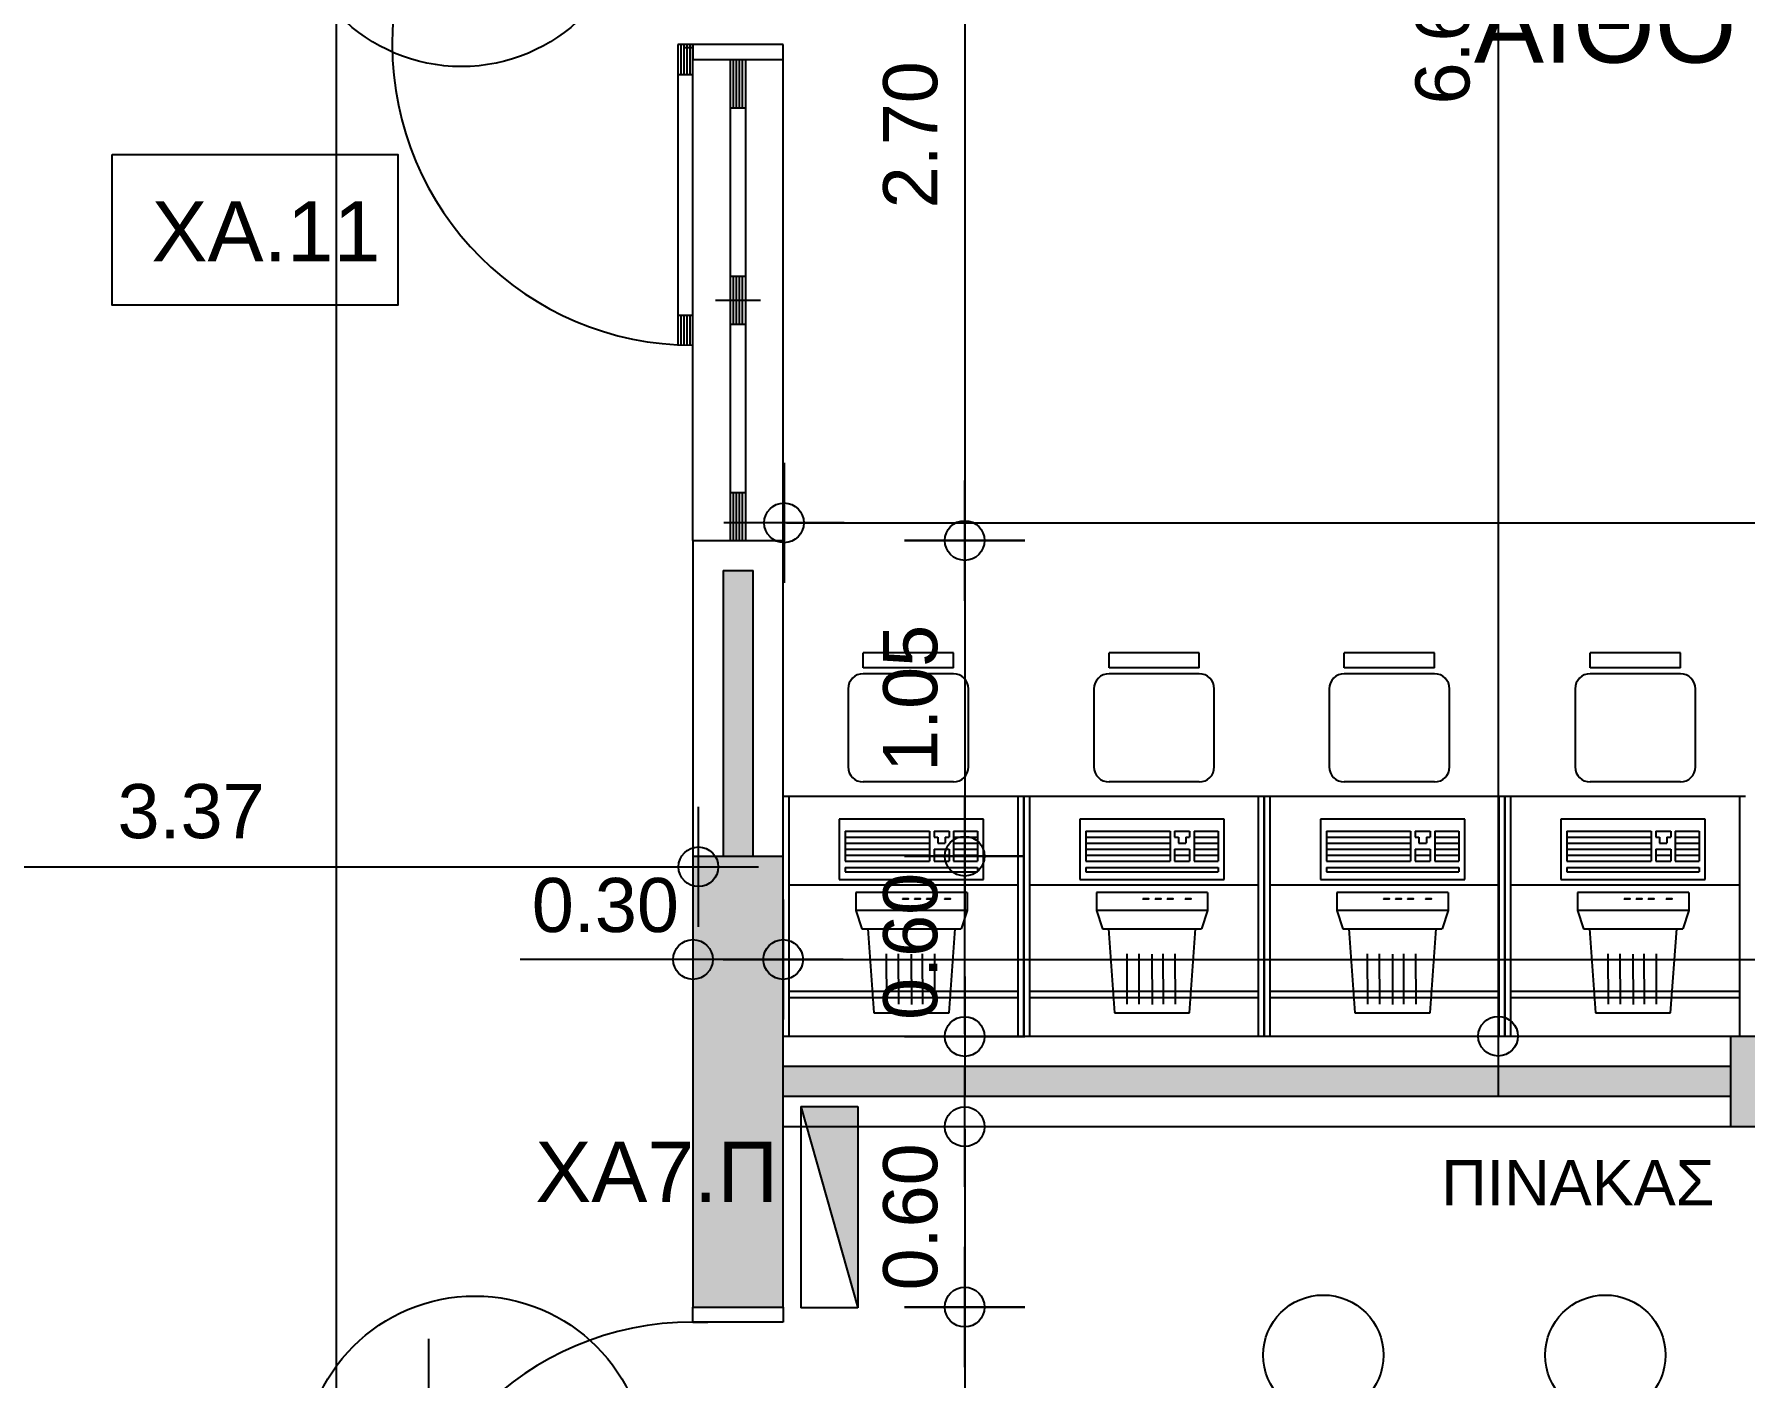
# Model space of a CAD drawing. Header units: metres. Extents: x -11 to 85, y -301 to 135.
# Drawn here: x 37.93 to 43.62, y -121.49 to -117.02 of the extents above; entities that cross this region are included whole.
import ezdxf

# ---------------------------------------------------------------- set-up
doc = ezdxf.new("R2010")
doc.units = ezdxf.units.M
doc.header["$LTSCALE"] = 0.036
doc.header["$PDMODE"] = 2
for name, color, linetype in [('arxitek aorofos', 252, 'Continuous'), ('DIMBLK', 252, 'Continuous'), ('electext', 20, 'Continuous'), ('HLEK-SYMBOL', 3, 'Continuous'), ('HLEK_FL001_SYMBOLS', 230, 'Continuous')]:
    doc.layers.add(name, color=color, linetype=linetype)
doc.styles.add('COMU-N', font='arial.ttf')
doc.styles.get("Standard").update_dxf_attribs({"font": 'arial.ttf'})
doc.styles.add('W4MS2', font='W4MS2.shx')
doc.dimstyles.new('CADWDOT', dxfattribs={"dimscale": 0.1, "dimtxt": 1.8, "dimasz": 0.08, "dimexe": 2, "dimexo": 0, "dimgap": 0.09, "dimtad": 0, "dimrnd": 0.001, "dimzin": 0, "dimdsep": 46, "dimtxsty": 'Standard', "dimblk1": 'ARTDIM', "dimblk2": 'ARTDIM', "dimsah": 1, "dimcen": 0.09, "dimdle": 0.05, "dimse1": 1, "dimse2": 1, "dimadec": 0, "dimazin": 0, "dimtfac": 1, "dimtmove": 0, "dimatfit": 3, "dimldrblk": 'ARTDIM', "dimfxl": 2, "dimtvp": 0.9999, "dimtolj": 1, "dimtzin": 0, "dimarcsym": 0})

# ---------------------------------------------------------------- blocks, each defined once
blk = doc.blocks.new('ARTDIM')
at = {"layer": 'DIMBLK'}
for p, q in [((0, -24.9975), (0, 24.9975)), ((-24.9975, 0), (24.9975, 0))]:
    blk.add_line(p, q, dxfattribs=at)
blk.add_circle((0, 0), 8.25, dxfattribs=at)
blk = doc.blocks.new('*D1134')
at = {"layer": 'arxitek aorofos', "color": 0, "lineweight": -2}
for p, q in [((40.1237, -120.1012), (39.5491, -120.1012)), ((40.4157, -120.1012), (40.1317, -120.1012))]:
    blk.add_line(p, q, dxfattribs=at)
at = {"layer": 'Defpoints', "color": 0, "transparency": 16777216}
for p in [(40.1237, -119.7575), (40.4237, -119.7575), (40.1237, -120.1012)]:
    blk.add_point(p, dxfattribs=at)
at = {"layer": 'arxitek aorofos', "color": 0, "lineweight": -2, "xscale": 0.008, "yscale": 0.008, "zscale": 0.008, "rotation": 180}
blk.add_blockref('ARTDIM', (40.1237, -120.1012), dxfattribs=at)
at = {"layer": 'arxitek aorofos', "color": 0, "lineweight": -2, "xscale": 0.008, "yscale": 0.008, "zscale": 0.008}
blk.add_blockref('ARTDIM', (40.4237, -120.1012), dxfattribs=at)
at = {"layer": 'arxitek aorofos', "color": 0, "insert": (39.8324, -119.9212), "char_height": 0.18, "attachment_point": 5}
blk.add_mtext('\\A1;0.30', dxfattribs=at)
blk = doc.blocks.new('*D1135')
at = {"layer": 'arxitek aorofos', "color": 0, "lineweight": -2}
blk.add_line((40.4317, -120.1012), (47.4657, -120.1012), dxfattribs=at)
at = {"layer": 'Defpoints', "color": 0, "transparency": 16777216}
for p in [(40.4237, -119.7575), (47.4737, -119.7575), (47.4737, -120.1012)]:
    blk.add_point(p, dxfattribs=at)
at = {"layer": 'arxitek aorofos', "color": 0, "lineweight": -2, "xscale": 0.008, "yscale": 0.008, "zscale": 0.008, "rotation": 180}
blk.add_blockref('ARTDIM', (40.4237, -120.1012), dxfattribs=at)
at = {"layer": 'arxitek aorofos', "color": 0, "lineweight": -2, "xscale": 0.008, "yscale": 0.008, "zscale": 0.008}
blk.add_blockref('ARTDIM', (47.4737, -120.1012), dxfattribs=at)
at = {"layer": 'arxitek aorofos', "color": 0, "insert": (43.9487, -119.9212), "char_height": 0.18, "attachment_point": 5}
blk.add_mtext('\\A1;7.05', dxfattribs=at)
blk = doc.blocks.new('*D1168')
at = {"layer": 'arxitek aorofos', "color": 0, "lineweight": -2}
blk.add_line((41.0274, -116.0155), (41.0274, -118.6995), dxfattribs=at)
at = {"layer": 'Defpoints', "color": 0, "transparency": 16777216}
for p in [(39.3308, -116.0075), (39.3308, -118.7075), (41.0274, -118.7075)]:
    blk.add_point(p, dxfattribs=at)
at = {"layer": 'arxitek aorofos', "color": 0, "lineweight": -2, "xscale": 0.008, "yscale": 0.008, "zscale": 0.008}
for p, rotation in [((41.0274, -116.0075), 90), ((41.0274, -118.7075), 270)]:
    blk.add_blockref('ARTDIM', p, dxfattribs=dict(at, rotation=rotation))
at = {"layer": 'arxitek aorofos', "color": 0, "insert": (40.8474, -117.3575), "char_height": 0.18, "attachment_point": 5, "rotation": 90}
blk.add_mtext('\\A1;2.70', dxfattribs=at)
blk = doc.blocks.new('*D1169')
at = {"layer": 'arxitek aorofos', "color": 0, "lineweight": -2}
blk.add_line((41.0274, -118.7155), (41.0274, -119.7495), dxfattribs=at)
at = {"layer": 'Defpoints', "color": 0, "transparency": 16777216}
for p in [(39.3308, -118.7075), (39.3308, -119.7575), (41.0274, -119.7575)]:
    blk.add_point(p, dxfattribs=at)
at = {"layer": 'arxitek aorofos', "color": 0, "lineweight": -2, "xscale": 0.008, "yscale": 0.008, "zscale": 0.008}
for p, rotation in [((41.0274, -118.7075), 90), ((41.0274, -119.7575), 270)]:
    blk.add_blockref('ARTDIM', p, dxfattribs=dict(at, rotation=rotation))
at = {"layer": 'arxitek aorofos', "color": 0, "insert": (40.8474, -119.2325), "char_height": 0.18, "attachment_point": 5, "rotation": 90}
blk.add_mtext('\\A1;1.05', dxfattribs=at)
blk = doc.blocks.new('*D1170')
at = {"layer": 'arxitek aorofos', "color": 0, "lineweight": -2}
blk.add_line((41.0274, -121.2655), (41.0274, -123.9495), dxfattribs=at)
at = {"layer": 'Defpoints', "color": 0, "transparency": 16777216}
for p in [(39.3308, -121.2575), (39.3308, -123.9575), (41.0274, -123.9575)]:
    blk.add_point(p, dxfattribs=at)
at = {"layer": 'arxitek aorofos', "color": 0, "lineweight": -2, "xscale": 0.008, "yscale": 0.008, "zscale": 0.008}
for p, rotation in [((41.0274, -121.2575), 90), ((41.0274, -123.9575), 270)]:
    blk.add_blockref('ARTDIM', p, dxfattribs=dict(at, rotation=rotation))
at = {"layer": 'arxitek aorofos', "color": 0, "insert": (40.8474, -122.6075), "char_height": 0.18, "attachment_point": 5, "rotation": 90}
blk.add_mtext('\\A1;2.70', dxfattribs=at)
blk = doc.blocks.new('*D1187')
at = {"layer": 'arxitek aorofos', "color": 0, "lineweight": -2}
blk.add_line((41.0274, -120.3495), (41.0274, -119.7655), dxfattribs=at)
at = {"layer": 'Defpoints', "color": 0, "transparency": 16777216}
for p in [(40.4237, -119.7575), (41.0274, -119.7575), (40.4237, -120.3575)]:
    blk.add_point(p, dxfattribs=at)
at = {"layer": 'arxitek aorofos', "color": 0, "lineweight": -2, "xscale": 0.008, "yscale": 0.008, "zscale": 0.008}
for p, rotation in [((41.0274, -119.7575), 90), ((41.0274, -120.3575), 270)]:
    blk.add_blockref('ARTDIM', p, dxfattribs=dict(at, rotation=rotation))
at = {"layer": 'arxitek aorofos', "color": 0, "insert": (40.8474, -120.0575), "char_height": 0.18, "attachment_point": 5, "rotation": 90}
blk.add_mtext('\\A1;0.60', dxfattribs=at)
blk = doc.blocks.new('*D1188')
at = {"layer": 'arxitek aorofos', "color": 0, "lineweight": -2}
blk.add_line((41.0274, -120.6655), (41.0274, -121.2495), dxfattribs=at)
at = {"layer": 'Defpoints', "color": 0, "transparency": 16777216}
for p in [(40.4237, -120.6575), (40.4237, -121.2575), (41.0274, -121.2575)]:
    blk.add_point(p, dxfattribs=at)
at = {"layer": 'arxitek aorofos', "color": 0, "lineweight": -2, "xscale": 0.008, "yscale": 0.008, "zscale": 0.008}
for p, rotation in [((41.0274, -120.6575), 90), ((41.0274, -121.2575), 270)]:
    blk.add_blockref('ARTDIM', p, dxfattribs=dict(at, rotation=rotation))
at = {"layer": 'arxitek aorofos', "color": 0, "insert": (40.8474, -120.9575), "char_height": 0.18, "attachment_point": 5, "rotation": 90}
blk.add_mtext('\\A1;0.60', dxfattribs=at)
blk = doc.blocks.new('thranio erga 1')
at = {"layer": 'arxitek aorofos'}
for p, q in [((-7.0812, 47.2606), (-8.0812, 47.2606)), ((-8.0812, 47.2606), (-8.0812, 45.4606)), ((-7.1012, 47.2406), (-8.0612, 47.2406)), ((-8.0612, 47.2406), (-8.0612, 45.4806)), ((-7.1012, 45.4806), (-7.1012, 47.2406)), ((-7.0812, 45.4606), (-7.0812, 47.2606)), ((-8.0812, 45.4606), (-7.0812, 45.4606)), ((-8.0612, 45.4806), (-7.1012, 45.4806))]:
    blk.add_line(p, q, dxfattribs=at)
for centre in [(-8.3206, 46.7988), (-6.8412, 46.7988), (-8.3206, 45.8608), (-6.8412, 45.8608)]:
    blk.add_circle(centre, 0.2, dxfattribs=at)
blk = doc.blocks.new('gJ6_a28')
at = {"layer": 'HLEK-SYMBOL', "color": 0, "linetype": 'Continuous'}
for p, q in [((-0.67, 0), (-0.67, 0.19)), ((-0.67, 0.19), (0, 0.19)), ((-0.67, 0), (0, 0.19)), ((0, 0.19), (0, 0)), ((-0.67, 0), (0, 0))]:
    blk.add_line(p, q, dxfattribs=at)
at = {"layer": 'HLEK-SYMBOL', "color": 0}
blk.add_solid([(-0.67, 0.19), (0, 0.19), (-0.67, 0)], dxfattribs=at)
at = {"layer": 'HLEK-SYMBOL', "color": 0, "style": 'W4MS2', "flags": 8}
blk.add_attdef('NODE_NUMBER', (0.018, 0.0914), '', height=0.1, dxfattribs=at)
blk.add_attdef('NODE_NUMBER', (0.018, 0.0914), '', height=0.1, dxfattribs=at)
blk = doc.blocks.new('*D1893')
at = {"layer": 'Defpoints', "color": 0, "transparency": 16777216}
for p in [(42.7802, -113.6678), (42.7802, -120.3564), (42.8012, -120.3564)]:
    blk.add_point(p, dxfattribs=at)
at = {"layer": 'HLEK_FL001_SYMBOLS', "color": 0, "lineweight": -2, "transparency": 16777216}
blk.add_line((42.8012, -113.6758), (42.8012, -120.3484), dxfattribs=at)
at = {"layer": 'HLEK_FL001_SYMBOLS', "color": 0, "lineweight": -2, "transparency": 16777216, "xscale": 0.008, "yscale": 0.008, "zscale": 0.008}
for p, rotation in [((42.8012, -113.6678), 90), ((42.8012, -120.3564), 270)]:
    blk.add_blockref('ARTDIM', p, dxfattribs=dict(at, rotation=rotation))
at = {"layer": 'HLEK_FL001_SYMBOLS', "color": 0, "transparency": 16777216, "insert": (42.6174, -117.0121), "char_height": 0.18, "attachment_point": 5, "rotation": 90}
blk.add_mtext('\\A1;6.69', dxfattribs=at)
blk = doc.blocks.new('*D1894')
at = {"layer": 'Defpoints', "color": 0, "transparency": 16777216}
for p in [(40.4266, -117.9137), (47.4909, -117.9137), (47.4909, -118.6485)]:
    blk.add_point(p, dxfattribs=at)
at = {"layer": 'HLEK_FL001_SYMBOLS', "color": 0, "lineweight": -2, "transparency": 16777216}
blk.add_line((40.4346, -118.6485), (47.4829, -118.6485), dxfattribs=at)
at = {"layer": 'HLEK_FL001_SYMBOLS', "color": 0, "lineweight": -2, "transparency": 16777216, "xscale": 0.008, "yscale": 0.008, "zscale": 0.008, "rotation": 180}
blk.add_blockref('ARTDIM', (40.4266, -118.6485), dxfattribs=at)
at = {"layer": 'HLEK_FL001_SYMBOLS', "color": 0, "lineweight": -2, "transparency": 16777216, "xscale": 0.008, "yscale": 0.008, "zscale": 0.008}
blk.add_blockref('ARTDIM', (47.4909, -118.6485), dxfattribs=at)
at = {"layer": 'HLEK_FL001_SYMBOLS', "color": 0, "transparency": 16777216, "insert": (43.9587, -118.4647), "char_height": 0.18, "attachment_point": 5}
blk.add_mtext('\\A1;7.06', dxfattribs=at)
blk = doc.blocks.new('*D1898')
at = {"layer": 'Defpoints', "color": 0, "transparency": 16777216}
for p in [(38.3776, -106.4288), (38.3776, -126.8423), (38.937, -126.8423)]:
    blk.add_point(p, dxfattribs=at)
at = {"layer": 'HLEK_FL001_SYMBOLS', "color": 0, "lineweight": -2, "transparency": 16777216}
blk.add_line((38.937, -106.4368), (38.937, -126.8343), dxfattribs=at)
at = {"layer": 'HLEK_FL001_SYMBOLS', "color": 0, "lineweight": -2, "transparency": 16777216, "xscale": 0.008, "yscale": 0.008, "zscale": 0.008}
for p, rotation in [((38.937, -106.4288), 90), ((38.937, -126.8423), 270)]:
    blk.add_blockref('ARTDIM', p, dxfattribs=dict(at, rotation=rotation))
at = {"layer": 'HLEK_FL001_SYMBOLS', "color": 0, "transparency": 16777216, "insert": (38.7532, -116.6355), "char_height": 0.18, "attachment_point": 5, "rotation": 90}
blk.add_mtext('\\A1;20.41', dxfattribs=at)
blk = doc.blocks.new('*D1900')
at = {"layer": 'Defpoints', "color": 0, "transparency": 16777216}
for p in [(36.7674, -118.7206), (40.1418, -118.7206), (40.1418, -119.7928)]:
    blk.add_point(p, dxfattribs=at)
at = {"layer": 'HLEK_FL001_SYMBOLS', "color": 0, "lineweight": -2, "transparency": 16777216}
blk.add_line((36.7754, -119.7928), (40.1338, -119.7928), dxfattribs=at)
at = {"layer": 'HLEK_FL001_SYMBOLS', "color": 0, "lineweight": -2, "transparency": 16777216, "xscale": 0.008, "yscale": 0.008, "zscale": 0.008, "rotation": 180}
blk.add_blockref('ARTDIM', (36.7674, -119.7928), dxfattribs=at)
at = {"layer": 'HLEK_FL001_SYMBOLS', "color": 0, "lineweight": -2, "transparency": 16777216, "xscale": 0.008, "yscale": 0.008, "zscale": 0.008}
blk.add_blockref('ARTDIM', (40.1418, -119.7928), dxfattribs=at)
at = {"layer": 'HLEK_FL001_SYMBOLS', "color": 0, "transparency": 16777216, "insert": (38.4546, -119.6089), "char_height": 0.18, "attachment_point": 5}
blk.add_mtext('\\A1;3.37', dxfattribs=at)

msp = doc.modelspace()

# ---------------------------------------------------------------- hatches: boundary and pattern name
at = {"layer": 'arxitek aorofos'}
for points in [[(40.3237, -118.8075), (40.2237, -118.8075), (40.2237, -119.7575), (40.3237, -119.7575)], [(47.4737, -120.6575), (47.4737, -121.4075), (47.7737, -121.4075), (47.7737, -119.6075), (47.4737, -119.6075), (47.4737, -120.3575), (43.5737, -120.3575), (43.5737, -120.6575)], [(40.1237, -121.2575), (40.4237, -121.2575), (40.4237, -119.7575), (40.1237, -119.7575)], [(43.5737, -120.4575), (40.4237, -120.4575), (40.4237, -120.5575), (43.5737, -120.5575)]]:
    msp.add_hatch(color=256, dxfattribs=at).paths.add_polyline_path(points)

# ---------------------------------------------------------------- linework, layer by layer
for p, q in [((40.0737, -117.0575), (40.0737, -118.0562)), ((40.1237, -117.0575), (40.0737, -117.0575)), ((40.0837, -117.0575), (40.0837, -117.1575)), ((40.0937, -117.0575), (40.0937, -117.1575)), ((40.0937, -117.0675), (40.1237, -117.0675)), ((40.1037, -117.0575), (40.1037, -117.1575)), ((40.1137, -117.0575), (40.1137, -117.1575)), ((40.1237, -118.7075), (40.1237, -117.0575)), ((40.1237, -117.0575), (40.1237, -117.1075)), ((40.4237, -117.0575), (40.1237, -117.0575)), ((40.4237, -117.1075), (40.4237, -117.0575)), ((40.1237, -117.1075), (40.4237, -117.1075)), ((40.1237, -117.1075), (40.4237, -117.1075)), ((40.1237, -117.1075), (40.4237, -117.1075)), ((40.2487, -118.7075), (40.2487, -117.1075)), ((40.2487, -117.1075), (40.2987, -117.1075)), ((40.2587, -117.2675), (40.2587, -117.1075)), ((40.2687, -117.2675), (40.2687, -117.1075)), ((40.2787, -117.2675), (40.2787, -117.1075)), ((40.2887, -117.2675), (40.2887, -117.1075)), ((40.2987, -117.1075), (40.2987, -118.7075)), ((40.4237, -118.7075), (40.4237, -117.1075)), ((40.0737, -117.1575), (40.1237, -117.1575)), ((40.2487, -117.2675), (40.2987, -117.2675)), ((40.2487, -117.8275), (40.2987, -117.8275)), ((40.2587, -117.9875), (40.2587, -117.8275)), ((40.2687, -117.9875), (40.2687, -117.8275)), ((40.2787, -117.9875), (40.2787, -117.8275)), ((40.2887, -117.9875), (40.2887, -117.8275)), ((40.1987, -117.9075), (40.3487, -117.9075)), ((40.0737, -117.9575), (40.1237, -117.9575)), ((40.0837, -117.9575), (40.0837, -118.0567)), ((40.0937, -117.9575), (40.0937, -118.057)), ((40.1037, -117.9575), (40.1037, -118.0573)), ((40.1137, -117.9575), (40.1137, -118.0574)), ((40.2487, -117.9875), (40.2987, -117.9875)), ((40.2487, -118.5475), (40.2987, -118.5475)), ((40.2587, -118.7075), (40.2587, -118.5475)), ((40.2687, -118.7075), (40.2687, -118.5475)), ((40.2787, -118.7075), (40.2787, -118.5475)), ((40.2887, -118.7075), (40.2887, -118.5475)), ((40.1237, -118.7075), (40.1237, -119.7575)), ((40.1237, -118.7075), (40.4237, -118.7075)), ((40.4237, -119.7575), (40.4237, -118.7075)), ((40.2237, -118.8075), (40.3237, -118.8075)), ((40.2237, -118.8075), (40.2237, -119.7575)), ((40.3237, -119.7575), (40.3237, -118.8075)), ((40.9898, -119.0806), (40.6898, -119.0806)), ((40.6898, -119.1306), (40.6898, -119.0806)), ((40.9898, -119.1306), (40.9898, -119.0806)), ((41.8074, -119.0806), (41.5074, -119.0806)), ((41.5074, -119.1306), (41.5074, -119.0806)), ((41.8074, -119.1306), (41.8074, -119.0806)), ((42.5898, -119.0806), (42.2898, -119.0806)), ((42.2898, -119.1306), (42.2898, -119.0806)), ((42.5898, -119.1306), (42.5898, -119.0806)), ((43.4074, -119.0806), (43.1074, -119.0806)), ((43.1074, -119.1306), (43.1074, -119.0806)), ((43.4074, -119.1306), (43.4074, -119.0806)), ((40.9898, -119.1306), (40.6898, -119.1306)), ((40.9898, -119.1506), (40.6898, -119.1506)), ((41.8074, -119.1306), (41.5074, -119.1306)), ((41.8074, -119.1506), (41.5074, -119.1506)), ((42.5898, -119.1306), (42.2898, -119.1306)), ((42.5898, -119.1506), (42.2898, -119.1506)), ((43.4074, -119.1306), (43.1074, -119.1306)), ((43.4074, -119.1506), (43.1074, -119.1506)), ((40.6398, -119.2006), (40.6398, -119.4606)), ((41.0398, -119.4606), (41.0398, -119.2006)), ((41.4574, -119.2006), (41.4574, -119.4606)), ((41.8574, -119.4606), (41.8574, -119.2006)), ((42.2398, -119.2006), (42.2398, -119.4606)), ((42.6398, -119.4606), (42.6398, -119.2006)), ((43.0574, -119.2006), (43.0574, -119.4606)), ((43.4574, -119.4606), (43.4574, -119.2006)), ((40.9898, -119.5106), (40.6898, -119.5106)), ((41.8074, -119.5106), (41.5074, -119.5106)), ((42.5898, -119.5106), (42.2898, -119.5106)), ((43.4074, -119.5106), (43.1074, -119.5106)), ((40.4237, -120.3575), (40.4237, -119.5575)), ((40.4237, -119.5575), (41.2237, -119.5575)), ((40.4437, -120.3575), (40.4437, -119.5575)), ((41.2037, -119.5575), (41.2037, -120.3575)), ((41.2237, -119.5575), (41.2237, -120.3575)), ((41.2237, -120.3575), (41.2237, -119.5575)), ((41.2237, -119.5575), (42.0237, -119.5575)), ((41.2437, -120.3575), (41.2437, -119.5575)), ((42.0037, -119.5575), (42.0037, -120.3575)), ((42.0237, -119.5575), (42.0237, -120.3575)), ((42.0237, -120.3575), (42.0237, -119.5575)), ((42.0237, -119.5575), (42.8237, -119.5575)), ((42.0437, -120.3575), (42.0437, -119.5575)), ((42.8037, -119.5575), (42.8037, -120.3575)), ((42.8237, -120.3575), (42.8237, -119.5575)), ((42.8237, -119.5575), (43.6237, -119.5575)), ((42.8237, -119.5575), (42.8237, -120.3575)), ((42.8437, -120.3575), (42.8437, -119.5575)), ((43.6037, -119.5575), (43.6037, -120.3575)), ((40.6104, -119.6346, -0.295), (40.6104, -119.8346, -0.295)), ((41.0904, -119.6346, -0.295), (40.6104, -119.6346, -0.295)), ((41.0904, -119.8346, -0.295), (41.0904, -119.6346, -0.295)), ((41.4104, -119.6346, -0.295), (41.4104, -119.8346, -0.295)), ((41.8904, -119.6346, -0.295), (41.4104, -119.6346, -0.295)), ((41.8904, -119.8346, -0.295), (41.8904, -119.6346, -0.295)), ((42.2104, -119.6346, -0.295), (42.2104, -119.8346, -0.295)), ((42.6904, -119.6346, -0.295), (42.2104, -119.6346, -0.295)), ((42.6904, -119.8346, -0.295), (42.6904, -119.6346, -0.295)), ((43.0104, -119.6346, -0.295), (43.0104, -119.8346, -0.295)), ((43.4904, -119.6346, -0.295), (43.0104, -119.6346, -0.295)), ((43.4904, -119.8346, -0.295), (43.4904, -119.6346, -0.295)), ((40.6304, -119.6746, -0.2948), (40.6304, -119.7746, -0.2948)), ((40.6304, -119.6746, -0.2948), (40.9104, -119.6746, -0.2948)), ((40.9104, -119.6746, -0.2948), (40.9104, -119.7746, -0.2948)), ((40.9254, -119.6746, -0.2948), (40.9254, -119.6946, -0.2948)), ((40.9254, -119.6746, -0.2948), (40.9754, -119.6746, -0.2948)), ((40.9754, -119.6746, -0.2948), (40.9754, -119.6946, -0.2948)), ((40.9904, -119.6746, -0.2948), (40.9904, -119.7746, -0.2948)), ((40.9904, -119.6746, -0.2948), (41.0704, -119.6746, -0.2948)), ((41.0704, -119.6746, -0.2948), (41.0704, -119.7746, -0.2948)), ((41.4304, -119.6746, -0.2948), (41.4304, -119.7746, -0.2948)), ((41.4304, -119.6746, -0.2948), (41.7104, -119.6746, -0.2948)), ((41.7104, -119.6746, -0.2948), (41.7104, -119.7746, -0.2948)), ((41.7254, -119.6746, -0.2948), (41.7254, -119.6946, -0.2948)), ((41.7254, -119.6746, -0.2948), (41.7754, -119.6746, -0.2948)), ((41.7754, -119.6746, -0.2948), (41.7754, -119.6946, -0.2948)), ((41.7904, -119.6746, -0.2948), (41.7904, -119.7746, -0.2948)), ((41.7904, -119.6746, -0.2948), (41.8704, -119.6746, -0.2948)), ((41.8704, -119.6746, -0.2948), (41.8704, -119.7746, -0.2948)), ((42.2304, -119.6746, -0.2948), (42.2304, -119.7746, -0.2948)), ((42.2304, -119.6746, -0.2948), (42.5104, -119.6746, -0.2948)), ((42.5104, -119.6746, -0.2948), (42.5104, -119.7746, -0.2948)), ((42.5254, -119.6746, -0.2948), (42.5254, -119.6946, -0.2948)), ((42.5254, -119.6746, -0.2948), (42.5754, -119.6746, -0.2948)), ((42.5754, -119.6746, -0.2948), (42.5754, -119.6946, -0.2948)), ((42.5904, -119.6746, -0.2948), (42.5904, -119.7746, -0.2948)), ((42.5904, -119.6746, -0.2948), (42.6704, -119.6746, -0.2948)), ((42.6704, -119.6746, -0.2948), (42.6704, -119.7746, -0.2948)), ((43.0304, -119.6746, -0.2948), (43.0304, -119.7746, -0.2948)), ((43.0304, -119.6746, -0.2948), (43.3104, -119.6746, -0.2948)), ((43.3104, -119.6746, -0.2948), (43.3104, -119.7746, -0.2948)), ((43.3254, -119.6746, -0.2948), (43.3254, -119.6946, -0.2948)), ((43.3254, -119.6746, -0.2948), (43.3754, -119.6746, -0.2948)), ((43.3754, -119.6746, -0.2948), (43.3754, -119.6946, -0.2948)), ((43.3904, -119.6746, -0.2948), (43.3904, -119.7746, -0.2948)), ((43.3904, -119.6746, -0.2948), (43.4704, -119.6746, -0.2948)), ((43.4704, -119.6746, -0.2948), (43.4704, -119.7746, -0.2948)), ((40.6304, -119.6946, -0.2948), (40.9104, -119.6946, -0.2948)), ((40.6304, -119.7146, -0.2948), (40.9104, -119.7146, -0.2948)), ((40.6304, -119.7346, -0.2948), (40.9104, -119.7346, -0.2948)), ((40.9254, -119.6946, -0.2948), (40.9379, -119.6946, -0.2948)), ((40.9254, -119.7346, -0.2948), (40.9254, -119.7746, -0.2948)), ((40.9254, -119.7346, -0.2948), (40.9754, -119.7346, -0.2948)), ((40.9379, -119.6946, -0.2948), (40.9379, -119.7146, -0.2948)), ((40.9379, -119.7146, -0.2948), (40.9629, -119.7146, -0.2948)), ((40.9629, -119.6946, -0.2948), (40.9754, -119.6946, -0.2948)), ((40.9629, -119.6946, -0.2948), (40.9629, -119.7146, -0.2948)), ((40.9754, -119.7346, -0.2948), (40.9754, -119.7746, -0.2948)), ((40.9904, -119.6946, -0.2948), (41.0704, -119.6946, -0.2948)), ((40.9904, -119.7146, -0.2948), (41.0704, -119.7146, -0.2948)), ((40.9904, -119.7346, -0.2948), (41.0704, -119.7346, -0.2948)), ((41.4304, -119.6946, -0.2948), (41.7104, -119.6946, -0.2948)), ((41.4304, -119.7146, -0.2948), (41.7104, -119.7146, -0.2948)), ((41.4304, -119.7346, -0.2948), (41.7104, -119.7346, -0.2948)), ((41.7254, -119.6946, -0.2948), (41.7379, -119.6946, -0.2948)), ((41.7254, -119.7346, -0.2948), (41.7254, -119.7746, -0.2948)), ((41.7254, -119.7346, -0.2948), (41.7754, -119.7346, -0.2948)), ((41.7379, -119.6946, -0.2948), (41.7379, -119.7146, -0.2948)), ((41.7379, -119.7146, -0.2948), (41.7629, -119.7146, -0.2948)), ((41.7629, -119.6946, -0.2948), (41.7754, -119.6946, -0.2948)), ((41.7629, -119.6946, -0.2948), (41.7629, -119.7146, -0.2948)), ((41.7754, -119.7346, -0.2948), (41.7754, -119.7746, -0.2948)), ((41.7904, -119.6946, -0.2948), (41.8704, -119.6946, -0.2948)), ((41.7904, -119.7146, -0.2948), (41.8704, -119.7146, -0.2948)), ((41.7904, -119.7346, -0.2948), (41.8704, -119.7346, -0.2948)), ((42.2304, -119.6946, -0.2948), (42.5104, -119.6946, -0.2948)), ((42.2304, -119.7146, -0.2948), (42.5104, -119.7146, -0.2948)), ((42.2304, -119.7346, -0.2948), (42.5104, -119.7346, -0.2948)), ((42.5254, -119.6946, -0.2948), (42.5379, -119.6946, -0.2948)), ((42.5254, -119.7346, -0.2948), (42.5254, -119.7746, -0.2948)), ((42.5254, -119.7346, -0.2948), (42.5754, -119.7346, -0.2948)), ((42.5379, -119.6946, -0.2948), (42.5379, -119.7146, -0.2948)), ((42.5379, -119.7146, -0.2948), (42.5629, -119.7146, -0.2948)), ((42.5629, -119.6946, -0.2948), (42.5754, -119.6946, -0.2948)), ((42.5629, -119.6946, -0.2948), (42.5629, -119.7146, -0.2948)), ((42.5754, -119.7346, -0.2948), (42.5754, -119.7746, -0.2948)), ((42.5904, -119.6946, -0.2948), (42.6704, -119.6946, -0.2948)), ((42.5904, -119.7146, -0.2948), (42.6704, -119.7146, -0.2948)), ((42.5904, -119.7346, -0.2948), (42.6704, -119.7346, -0.2948)), ((43.0304, -119.6946, -0.2948), (43.3104, -119.6946, -0.2948)), ((43.0304, -119.7146, -0.2948), (43.3104, -119.7146, -0.2948)), ((43.0304, -119.7346, -0.2948), (43.3104, -119.7346, -0.2948)), ((43.3254, -119.6946, -0.2948), (43.3379, -119.6946, -0.2948)), ((43.3254, -119.7346, -0.2948), (43.3254, -119.7746, -0.2948)), ((43.3254, -119.7346, -0.2948), (43.3754, -119.7346, -0.2948)), ((43.3379, -119.6946, -0.2948), (43.3379, -119.7146, -0.2948)), ((43.3379, -119.7146, -0.2948), (43.3629, -119.7146, -0.2948)), ((43.3629, -119.6946, -0.2948), (43.3754, -119.6946, -0.2948)), ((43.3629, -119.6946, -0.2948), (43.3629, -119.7146, -0.2948)), ((43.3754, -119.7346, -0.2948), (43.3754, -119.7746, -0.2948)), ((43.3904, -119.6946, -0.2948), (43.4704, -119.6946, -0.2948)), ((43.3904, -119.7146, -0.2948), (43.4704, -119.7146, -0.2948)), ((43.3904, -119.7346, -0.2948), (43.4704, -119.7346, -0.2948)), ((40.1237, -119.7575), (40.4237, -119.7575)), ((40.1237, -119.7575), (40.1237, -121.2575)), ((40.4237, -121.2575), (40.4237, -119.7575)), ((40.6304, -119.7546, -0.2948), (40.9104, -119.7546, -0.2948)), ((40.6304, -119.7746, -0.2948), (40.9104, -119.7746, -0.2948)), ((40.6304, -119.7946, -0.2948), (41.0704, -119.7946, -0.2948)), ((40.6304, -119.7946, -0.2948), (40.6304, -119.8096, -0.2948)), ((40.9254, -119.7546, -0.2948), (40.9754, -119.7546, -0.2948)), ((40.9254, -119.7746, -0.2948), (40.9754, -119.7746, -0.2948)), ((40.9904, -119.7546, -0.2948), (41.0704, -119.7546, -0.2948)), ((40.9904, -119.7746, -0.2948), (41.0704, -119.7746, -0.2948)), ((41.0704, -119.7946, -0.2948), (41.0704, -119.8096, -0.2948)), ((41.4304, -119.7546, -0.2948), (41.7104, -119.7546, -0.2948)), ((41.4304, -119.7746, -0.2948), (41.7104, -119.7746, -0.2948)), ((41.4304, -119.7946, -0.2948), (41.8704, -119.7946, -0.2948)), ((41.4304, -119.7946, -0.2948), (41.4304, -119.8096, -0.2948)), ((41.7254, -119.7546, -0.2948), (41.7754, -119.7546, -0.2948)), ((41.7254, -119.7746, -0.2948), (41.7754, -119.7746, -0.2948)), ((41.7904, -119.7546, -0.2948), (41.8704, -119.7546, -0.2948)), ((41.7904, -119.7746, -0.2948), (41.8704, -119.7746, -0.2948)), ((41.8704, -119.7946, -0.2948), (41.8704, -119.8096, -0.2948)), ((42.2304, -119.7546, -0.2948), (42.5104, -119.7546, -0.2948)), ((42.2304, -119.7746, -0.2948), (42.5104, -119.7746, -0.2948)), ((42.2304, -119.7946, -0.2948), (42.6704, -119.7946, -0.2948)), ((42.2304, -119.7946, -0.2948), (42.2304, -119.8096, -0.2948)), ((42.5254, -119.7546, -0.2948), (42.5754, -119.7546, -0.2948)), ((42.5254, -119.7746, -0.2948), (42.5754, -119.7746, -0.2948)), ((42.5904, -119.7546, -0.2948), (42.6704, -119.7546, -0.2948)), ((42.5904, -119.7746, -0.2948), (42.6704, -119.7746, -0.2948)), ((42.6704, -119.7946, -0.2948), (42.6704, -119.8096, -0.2948)), ((43.0304, -119.7546, -0.2948), (43.3104, -119.7546, -0.2948)), ((43.0304, -119.7746, -0.2948), (43.3104, -119.7746, -0.2948)), ((43.0304, -119.7946, -0.2948), (43.4704, -119.7946, -0.2948)), ((43.0304, -119.7946, -0.2948), (43.0304, -119.8096, -0.2948)), ((43.3254, -119.7546, -0.2948), (43.3754, -119.7546, -0.2948)), ((43.3254, -119.7746, -0.2948), (43.3754, -119.7746, -0.2948)), ((43.3904, -119.7546, -0.2948), (43.4704, -119.7546, -0.2948)), ((43.3904, -119.7746, -0.2948), (43.4704, -119.7746, -0.2948)), ((43.4704, -119.7946, -0.2948), (43.4704, -119.8096, -0.2948)), ((40.4437, -119.8523), (41.2037, -119.8523)), ((40.6104, -119.8346, -0.295), (41.0904, -119.8346, -0.295)), ((40.6304, -119.8096, -0.2948), (41.0704, -119.8096, -0.2948)), ((41.2437, -119.8523), (42.0037, -119.8523)), ((41.4104, -119.8346, -0.295), (41.8904, -119.8346, -0.295)), ((41.4304, -119.8096, -0.2948), (41.8704, -119.8096, -0.2948)), ((42.0437, -119.8523), (42.8037, -119.8523)), ((42.2104, -119.8346, -0.295), (42.6904, -119.8346, -0.295)), ((42.2304, -119.8096, -0.2948), (42.6704, -119.8096, -0.2948)), ((42.8437, -119.8523), (43.6037, -119.8523)), ((43.0104, -119.8346, -0.295), (43.4904, -119.8346, -0.295)), ((43.0304, -119.8096, -0.2948), (43.4704, -119.8096, -0.2948)), ((40.6652, -119.8787, -0.295), (40.6652, -119.9387, -0.295)), ((41.0352, -119.8787, -0.295), (40.6652, -119.8787, -0.295)), ((41.0352, -119.8787, -0.295), (41.0352, -119.9387, -0.295)), ((41.4652, -119.8787, -0.295), (41.4652, -119.9387, -0.295)), ((41.8352, -119.8787, -0.295), (41.4652, -119.8787, -0.295)), ((41.8352, -119.8787, -0.295), (41.8352, -119.9387, -0.295)), ((42.2652, -119.8787, -0.295), (42.2652, -119.9387, -0.295)), ((42.6352, -119.8787, -0.295), (42.2652, -119.8787, -0.295)), ((42.6352, -119.8787, -0.295), (42.6352, -119.9387, -0.295)), ((43.0652, -119.8787, -0.295), (43.0652, -119.9387, -0.295)), ((43.4352, -119.8787, -0.295), (43.0652, -119.8787, -0.295)), ((43.4352, -119.8787, -0.295), (43.4352, -119.9387, -0.295)), ((41.0352, -119.9387, -0.295), (40.6652, -119.9387, -0.295)), ((40.6652, -119.9387, -0.295), (40.6852, -119.9987, -0.295)), ((41.0352, -119.9387, -0.295), (41.0152, -119.9987, -0.295)), ((41.8352, -119.9387, -0.295), (41.4652, -119.9387, -0.295)), ((41.4652, -119.9387, -0.295), (41.4852, -119.9987, -0.295)), ((41.8352, -119.9387, -0.295), (41.8152, -119.9987, -0.295)), ((42.6352, -119.9387, -0.295), (42.2652, -119.9387, -0.295)), ((42.2652, -119.9387, -0.295), (42.2852, -119.9987, -0.295)), ((42.6352, -119.9387, -0.295), (42.6152, -119.9987, -0.295)), ((43.4352, -119.9387, -0.295), (43.0652, -119.9387, -0.295)), ((43.0652, -119.9387, -0.295), (43.0852, -119.9987, -0.295)), ((43.4352, -119.9387, -0.295), (43.4152, -119.9987, -0.295)), ((40.6852, -119.9987, -0.295), (41.0152, -119.9987, -0.295)), ((40.7052, -119.9987, -0.295), (40.7252, -120.2787, -0.295)), ((40.9752, -120.2787, -0.295), (40.9952, -119.9987, -0.295)), ((41.4852, -119.9987, -0.295), (41.8152, -119.9987, -0.295)), ((41.5052, -119.9987, -0.295), (41.5252, -120.2787, -0.295)), ((41.7752, -120.2787, -0.295), (41.7952, -119.9987, -0.295)), ((42.2852, -119.9987, -0.295), (42.6152, -119.9987, -0.295)), ((42.3052, -119.9987, -0.295), (42.3252, -120.2787, -0.295)), ((42.5752, -120.2787, -0.295), (42.5952, -119.9987, -0.295)), ((43.0852, -119.9987, -0.295), (43.4152, -119.9987, -0.295)), ((43.1052, -119.9987, -0.295), (43.1252, -120.2787, -0.295)), ((43.3752, -120.2787, -0.295), (43.3952, -119.9987, -0.295)), ((41.2037, -120.2077), (40.4437, -120.2077)), ((41.2037, -120.2292), (40.4437, -120.2292)), ((42.0037, -120.2077), (41.2437, -120.2077)), ((42.0037, -120.2292), (41.2437, -120.2292)), ((42.8037, -120.2077), (42.0437, -120.2077)), ((42.8037, -120.2292), (42.0437, -120.2292)), ((43.6037, -120.2077), (42.8437, -120.2077)), ((43.6037, -120.2292), (42.8437, -120.2292)), ((40.7252, -120.2787, -0.295), (40.9752, -120.2787, -0.295)), ((41.5252, -120.2787, -0.295), (41.7752, -120.2787, -0.295)), ((42.3252, -120.2787, -0.295), (42.5752, -120.2787, -0.295)), ((43.1252, -120.2787, -0.295), (43.3752, -120.2787, -0.295)), ((43.5737, -120.3575), (40.4237, -120.3575)), ((41.2237, -120.3575), (40.4237, -120.3575)), ((42.0237, -120.3575), (41.2237, -120.3575)), ((42.8237, -120.3575), (42.0237, -120.3575)), ((43.6237, -120.3575), (42.8237, -120.3575)), ((43.5737, -120.3575), (43.5737, -120.6575)), ((47.4737, -120.3575), (43.5737, -120.3575)), ((43.5737, -120.4575), (40.4237, -120.4575)), ((43.5737, -120.5575), (40.4237, -120.5575)), ((43.5737, -120.6575), (40.4237, -120.6575)), ((47.4737, -120.6575), (43.5737, -120.6575)), ((40.1237, -121.2575), (40.4237, -121.2575)), ((40.1237, -121.3075), (40.1237, -121.2575)), ((40.4237, -121.2575), (40.4237, -121.3075)), ((40.1237, -121.3075), (40.1737, -121.3075)), ((40.4237, -121.3075), (40.1237, -121.3075)), ((39.2446, -121.3629), (39.2446, -122.2209))]:
    msp.add_line(p, q, dxfattribs=at)
at = {"layer": 'arxitek aorofos', "extrusion": (2.65652e-15, -0.175791, 0.984428)}
for p, q in [((40.768, -120.2496, 0.0004), (40.7672, -120.0822, 0.0303)), ((40.8081, -120.2496, 0.0004), (40.8073, -120.0822, 0.0303)), ((40.8516, -120.2504, 0.0001), (40.8507, -120.083, 0.03)), ((40.8883, -120.2496, 0.0004), (40.8875, -120.0822, 0.0303)), ((40.9284, -120.2496, 0.0004), (40.9276, -120.0822, 0.0303)), ((41.568, -120.2496, 0.0004), (41.5672, -120.0822, 0.0303)), ((41.6081, -120.2496, 0.0004), (41.6073, -120.0822, 0.0303)), ((41.6516, -120.2504, 0.0001), (41.6507, -120.083, 0.03)), ((41.6883, -120.2496, 0.0004), (41.6875, -120.0822, 0.0303)), ((41.7284, -120.2496, 0.0004), (41.7276, -120.0822, 0.0303)), ((42.368, -120.2496, 0.0004), (42.3672, -120.0822, 0.0303)), ((42.4081, -120.2496, 0.0004), (42.4073, -120.0822, 0.0303)), ((42.4516, -120.2504, 0.0001), (42.4507, -120.083, 0.03)), ((42.4883, -120.2496, 0.0004), (42.4875, -120.0822, 0.0303)), ((42.5284, -120.2496, 0.0004), (42.5276, -120.0822, 0.0303)), ((43.168, -120.2496, 0.0004), (43.1672, -120.0822, 0.0303)), ((43.2081, -120.2496, 0.0004), (43.2073, -120.0822, 0.0303)), ((43.2516, -120.2504, 0.0001), (43.2507, -120.083, 0.03)), ((43.2883, -120.2496, 0.0004), (43.2875, -120.0822, 0.0303)), ((43.3284, -120.2496, 0.0004), (43.3276, -120.0822, 0.0303))]:
    msp.add_line(p, q, dxfattribs=at)
at = {"layer": 'arxitek aorofos'}
for centre in [(39.3539, -116.5594), (39.3983, -121.7919)]:
    msp.add_circle(centre, 0.5712, dxfattribs=at)
for centre, radius, start, end in [((40.1237, -117.0575), 1, 90, 270), ((40.6898, -119.2006), 0.05, 90, 180), ((40.9898, -119.2006), 0.05, 0, 90), ((41.5074, -119.2006), 0.05, 90, 180), ((41.8074, -119.2006), 0.05, 0, 90), ((42.2898, -119.2006), 0.05, 90, 180), ((42.5898, -119.2006), 0.05, 0, 90), ((43.1074, -119.2006), 0.05, 90, 180), ((43.4074, -119.2006), 0.05, 0, 90), ((40.6898, -119.4606), 0.05, 180, 270), ((40.9898, -119.4606), 0.05, 270, 0), ((41.5074, -119.4606), 0.05, 180, 270), ((41.8074, -119.4606), 0.05, 270, 0), ((42.2898, -119.4606), 0.05, 180, 270), ((42.5898, -119.4606), 0.05, 270, 0), ((43.1074, -119.4606), 0.05, 180, 270), ((43.4074, -119.4606), 0.05, 270, 0), ((40.1237, -122.3075), 1, 90, 270)]:
    msp.add_arc(centre, radius, start, end, dxfattribs=at)
for points in [[(40.8203, -119.899, -0.265), (40.8403, -119.899, -0.265), (40.8403, -119.899, -0.28), (40.8203, -119.899, -0.28)], [(40.8603, -119.899, -0.265), (40.8803, -119.899, -0.265), (40.8803, -119.899, -0.28), (40.8603, -119.899, -0.28)], [(40.9003, -119.899, -0.265), (40.9203, -119.899, -0.265), (40.9203, -119.899, -0.28), (40.9003, -119.899, -0.28)], [(40.9603, -119.899, -0.265), (40.9803, -119.899, -0.265), (40.9803, -119.899, -0.28), (40.9603, -119.899, -0.28)], [(41.6203, -119.899, -0.265), (41.6403, -119.899, -0.265), (41.6403, -119.899, -0.28), (41.6203, -119.899, -0.28)], [(41.6603, -119.899, -0.265), (41.6803, -119.899, -0.265), (41.6803, -119.899, -0.28), (41.6603, -119.899, -0.28)], [(41.7003, -119.899, -0.265), (41.7203, -119.899, -0.265), (41.7203, -119.899, -0.28), (41.7003, -119.899, -0.28)], [(41.7603, -119.899, -0.265), (41.7803, -119.899, -0.265), (41.7803, -119.899, -0.28), (41.7603, -119.899, -0.28)], [(42.4203, -119.899, -0.265), (42.4403, -119.899, -0.265), (42.4403, -119.899, -0.28), (42.4203, -119.899, -0.28)], [(42.4603, -119.899, -0.265), (42.4803, -119.899, -0.265), (42.4803, -119.899, -0.28), (42.4603, -119.899, -0.28)], [(42.5003, -119.899, -0.265), (42.5203, -119.899, -0.265), (42.5203, -119.899, -0.28), (42.5003, -119.899, -0.28)], [(42.5603, -119.899, -0.265), (42.5803, -119.899, -0.265), (42.5803, -119.899, -0.28), (42.5603, -119.899, -0.28)], [(43.2203, -119.899, -0.265), (43.2403, -119.899, -0.265), (43.2403, -119.899, -0.28), (43.2203, -119.899, -0.28)], [(43.2603, -119.899, -0.265), (43.2803, -119.899, -0.265), (43.2803, -119.899, -0.28), (43.2603, -119.899, -0.28)], [(43.3003, -119.899, -0.265), (43.3203, -119.899, -0.265), (43.3203, -119.899, -0.28), (43.3003, -119.899, -0.28)], [(43.3603, -119.899, -0.265), (43.3803, -119.899, -0.265), (43.3803, -119.899, -0.28), (43.3603, -119.899, -0.28)]]:
    msp.add_3dface(points, dxfattribs=at)
at = {"layer": 'electext'}
msp.add_lwpolyline([(38.1923, -117.4235), (39.1418, -117.4235), (39.1418, -117.9245), (38.1923, -117.9245)], close=True, dxfattribs=at)

# ---------------------------------------------------------------- block references
at = {"layer": 'arxitek aorofos', "rotation": 270}
msp.add_blockref('thranio erga 1', (-3.6409, -129.738), dxfattribs=at)
at = {"layer": 'HLEK_FL001_SYMBOLS', "rotation": 270}
msp.add_blockref('gJ6_a28', (40.4824, -121.2604), dxfattribs=at)

# ---------------------------------------------------------------- texts
at = {"layer": 'arxitek aorofos', "style": 'COMU-N'}
msp.add_text('ΑΙΘΟΥΣΑ  H/Y', height=0.25, dxfattribs=at).set_placement((42.721, -117.1177))
at = {"layer": 'arxitek aorofos', "linetype": 'Continuous'}
msp.add_text('ΠΙΝΑΚΑΣ', height=0.15, dxfattribs=at).set_placement((42.6119, -120.9186))
at = {"layer": 'electext', "style": 'COMU-N'}
for s, p in [('XA.11', (38.3229, -117.7784)), ('ΧΑ7.Π', (39.5994, -120.9078))]:
    msp.add_text(s, height=0.2, dxfattribs=at).set_placement(p)

# ---------------------------------------------------------------- dimensions: what is measured, and where the dimension line sits
at = {"layer": 'arxitek aorofos'}
for base, p1, p2, picture, middle in [((41.0274, -118.7075), (39.3308, -116.0075), (39.3308, -118.7075), '*D1168', (40.8474, -117.3575)), ((41.0274, -119.7575), (39.3308, -118.7075), (39.3308, -119.7575), '*D1169', (40.8474, -119.2325)), ((41.0274, -123.9575), (39.3308, -121.2575), (39.3308, -123.9575), '*D1170', (40.8474, -122.6075))]:
    dim = msp.add_linear_dim(base=base, p1=p1, p2=p2, angle=90, dimstyle='CADWDOT', dxfattribs=at)
    dim.commit()
    dim.dimension.update_dxf_attribs({"geometry": picture, "text_midpoint": middle})
for base, p1, p2, picture, middle in [((41.0274, -119.7575), (40.4237, -120.3575), (40.4237, -119.7575), '*D1187', (41.0274, -120.0575)), ((41.0274, -121.2575), (40.4237, -120.6575), (40.4237, -121.2575), '*D1188', (41.0274, -120.9575))]:
    dim = msp.add_linear_dim(base=base, p1=p1, p2=p2, angle=90, dimstyle='CADWDOT', dxfattribs=at)
    dim.commit()
    dim.dimension.update_dxf_attribs({"geometry": picture, "text_midpoint": middle, "dimtype": 160})
for base, p2, picture, middle in [((40.1237, -120.1012), (40.1237, -119.7575), '*D1134', (39.8324, -119.9212)), ((47.4737, -120.1012), (47.4737, -119.7575), '*D1135', (43.9487, -119.9212))]:
    dim = msp.add_linear_dim(base=base, p1=(40.4237, -119.7575), p2=p2, dimstyle='CADWDOT', dxfattribs=at)
    dim.commit()
    dim.dimension.update_dxf_attribs({"geometry": picture, "text_midpoint": middle})
at = {"layer": 'HLEK_FL001_SYMBOLS'}
for base, p1, p2, picture, middle in [((38.937, -126.8423), (38.3776, -106.4288), (38.3776, -126.8423), '*D1898', (38.7532, -116.6355)), ((42.8012, -120.3564), (42.7802, -113.6678), (42.7802, -120.3564), '*D1893', (42.6174, -117.0121))]:
    dim = msp.add_linear_dim(base=base, p1=p1, p2=p2, angle=90, dimstyle='CADWDOT', override={"dimfxl": 0.18}, dxfattribs=at)
    dim.commit()
    dim.dimension.update_dxf_attribs({"geometry": picture, "text_midpoint": middle})
for base, p1, p2, picture, middle in [((47.4909, -118.6485), (40.4266, -117.9137), (47.4909, -117.9137), '*D1894', (43.9587, -118.4647)), ((40.1418, -119.7928), (36.7674, -118.7206), (40.1418, -118.7206), '*D1900', (38.4546, -119.6089))]:
    dim = msp.add_linear_dim(base=base, p1=p1, p2=p2, dimstyle='CADWDOT', override={"dimfxl": 0.18}, dxfattribs=at)
    dim.commit()
    dim.dimension.update_dxf_attribs({"geometry": picture, "text_midpoint": middle})

doc.saveas('drawing.dxf')
